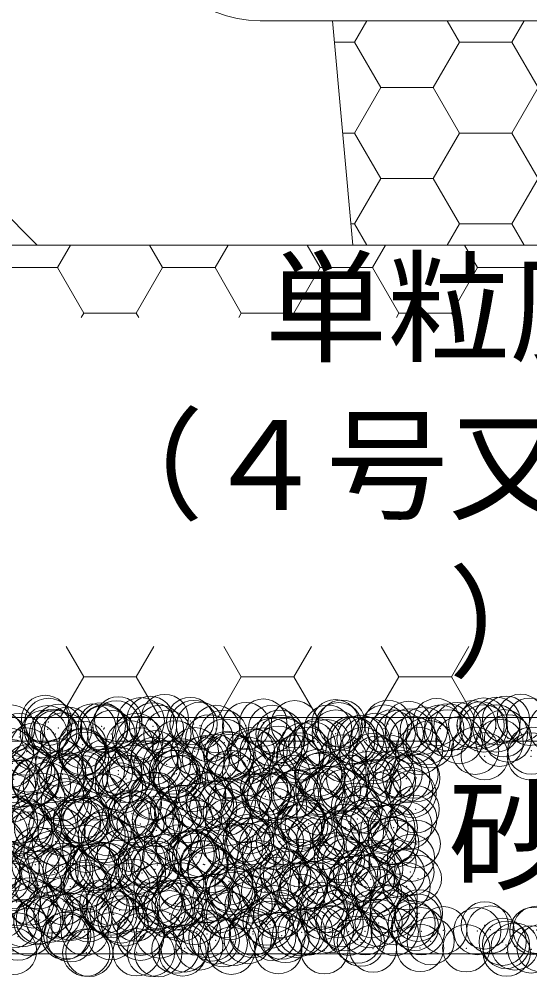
# Model space of a CAD drawing. Units: millimetres at full size; details may follow other scales. Extents: x 47228 to 87734, y -20408 to -2620.
# Drawn here: x 67681.1 to 67897.3, y -16083.1 to -15677.7 of the extents above; entities that cross this region are included whole.
import ezdxf
from ezdxf.enums import TextEntityAlignment as Align

# ---------------------------------------------------------------- set-up
doc = ezdxf.new("R2010")
doc.units = ezdxf.units.MM
doc.header["$LTSCALE"] = 40
doc.header["$PDMODE"] = 32
doc.header["$PDSIZE"] = 20
doc.linetypes.add('USER1', pattern=[1.35, 0.75, -0.6])
for name, color, linetype, lineweight in [('0_2', 7, 'Continuous', 5), ('本体', 2, 'Continuous', 13), ('ﾊｯﾁﾝｸﾞ', 7, 'Continuous', 5)]:
    doc.layers.add(name, color=color, linetype=linetype, lineweight=lineweight)
doc.styles.add('ＭＳ ゴシック', font='')
doc.styles.get('ＭＳ ゴシック').set_extended_font_data('MS Gothic')

msp = doc.modelspace()

# ---------------------------------------------------------------- linework, layer by layer
at = {"layer": '本体'}
for p, q in [((67783.09, -15678.37), (67994.31, -15678.37)), ((67813.7, -15678.37), (67822.34, -15773.37)), ((67688.7, -15773.37), (67644.26, -15728.92)), ((67688.7, -15773.37), (68088.7, -15773.37))]:
    msp.add_line(p, q, dxfattribs=at)
msp.add_arc((67783.09, -15628.37), 50, 183.6782, 270, dxfattribs=at)
at = {"layer": 'ﾊｯﾁﾝｸﾞ'}
for p, q in [((67823.02, -15687.4), (67828.23, -15678.37)), ((67867.47, -15687.4), (67862.25, -15678.37)), ((67889.69, -15687.4), (67894.91, -15678.37)), ((67814.52, -15687.4), (67823.02, -15687.4)), ((67834.13, -15706.65), (67823.02, -15687.4)), ((67856.35, -15706.65), (67867.47, -15687.4)), ((67867.47, -15687.4), (67889.69, -15687.4)), ((67900.8, -15706.65), (67889.69, -15687.4)), ((67823.02, -15725.89), (67834.13, -15706.65)), ((67834.13, -15706.65), (67856.35, -15706.65)), ((67867.47, -15725.89), (67856.35, -15706.65)), ((67889.69, -15725.89), (67900.8, -15706.65)), ((67818.02, -15725.89), (67823.02, -15725.89)), ((67834.13, -15745.14), (67823.02, -15725.89)), ((67856.35, -15745.14), (67867.47, -15725.89)), ((67867.47, -15725.89), (67889.69, -15725.89)), ((67900.8, -15745.14), (67889.69, -15725.89)), ((67823.02, -15764.39), (67834.13, -15745.14)), ((67834.13, -15745.14), (67856.35, -15745.14)), ((67867.47, -15764.39), (67856.35, -15745.14)), ((67889.69, -15764.39), (67900.8, -15745.14)), ((67821.52, -15764.39), (67823.02, -15764.39)), ((67828.2, -15773.37), (67823.02, -15764.39)), ((67862.28, -15773.37), (67867.47, -15764.39)), ((67867.47, -15764.39), (67889.69, -15764.39)), ((67894.87, -15773.37), (67889.69, -15764.39)), ((67697.35, -15782.88), (67702.84, -15773.37)), ((67741.8, -15782.88), (67736.31, -15773.37)), ((67764.02, -15782.88), (67769.52, -15773.37)), ((67808.47, -15782.88), (67802.98, -15773.37)), ((67830.7, -15782.88), (67836.19, -15773.37)), ((67875.15, -15782.88), (67869.66, -15773.37)), ((67675.12, -15782.88), (67697.35, -15782.88)), ((67708.46, -15802.13), (67697.35, -15782.88)), ((67730.69, -15802.13), (67741.8, -15782.88)), ((67741.8, -15782.88), (67764.02, -15782.88)), ((67775.14, -15802.13), (67764.02, -15782.88)), ((67797.36, -15802.13), (67808.47, -15782.88)), ((67808.48, -15782.88), (67830.7, -15782.88)), ((67841.81, -15802.13), (67830.7, -15782.88)), ((67864.04, -15802.13), (67875.15, -15782.88)), ((67875.15, -15782.88), (67897.38, -15782.88)), ((67707.41, -15803.94), (67708.46, -15802.13)), ((67708.46, -15802.13), (67730.69, -15802.13)), ((67731.73, -15803.94), (67730.69, -15802.13)), ((67774.09, -15803.94), (67775.14, -15802.13)), ((67775.14, -15802.13), (67797.36, -15802.13)), ((67798.41, -15803.94), (67797.36, -15802.13)), ((67840.76, -15803.94), (67841.81, -15802.13)), ((67841.81, -15802.13), (67864.04, -15802.13)), ((67865.08, -15803.94), (67864.04, -15802.13)), ((67708.46, -15956.11), (67701.01, -15943.2)), ((67730.69, -15956.11), (67738.14, -15943.2)), ((67775.14, -15956.11), (67767.68, -15943.2)), ((67797.36, -15956.11), (67804.82, -15943.2)), ((67841.81, -15956.11), (67834.36, -15943.2)), ((67864.04, -15956.11), (67871.49, -15943.2)), ((67698.5, -15973.37), (67708.46, -15956.11)), ((67708.46, -15956.11), (67730.69, -15956.11)), ((67740.65, -15973.37), (67730.69, -15956.11)), ((67765.17, -15973.37), (67775.14, -15956.11)), ((67775.14, -15956.11), (67797.36, -15956.11)), ((67807.33, -15973.37), (67797.36, -15956.11)), ((67831.85, -15973.37), (67841.81, -15956.11)), ((67841.81, -15956.11), (67864.04, -15956.11)), ((67874, -15973.37), (67864.04, -15956.11))]:
    msp.add_line(p, q, dxfattribs=at)
at = {"layer": 'ﾊｯﾁﾝｸﾞ', "linetype": 'USER1', "lineweight": 9}
msp.add_lwpolyline([(68098.7, -15763.37), (68346.2, -15763.37), (68346.2, -15983.37), (67431.2, -15983.37), (67431.2, -15763.37), (67678.7, -15763.37)], dxfattribs=at)
at = {"layer": 'ﾊｯﾁﾝｸﾞ', "lineweight": 20}
for points in [[(68336.2, -15773.37), (68336.2, -15973.37), (67441.2, -15973.37), (67441.2, -15773.37)], [(67441.2, -15973.37), (68336.2, -15973.37), (68336.2, -16073.37), (67441.2, -16073.37)]]:
    msp.add_lwpolyline(points, close=True, dxfattribs=at)
at = {"layer": 'ﾊｯﾁﾝｸﾞ'}
for p in [(67692.11, -15973.88), (67693.51, -15975.16), (67722.25, -15976.24), (67723.05, -15974.55), (67732.61, -15974.88), (67736.57, -15974.36), (67742.77, -15973.54), (67753.54, -15974.81), (67754.94, -15976.1), (67784.48, -15975.49), (67797.76, -15976.19), (67814.97, -15975.75), (67817.7, -15975.93), (67837.19, -15976.03), (67857.77, -15975.28), (67872.86, -15976.14), (67877.72, -15975.03), (67883.21, -15974.78), (67887.18, -15974.26), (67893.37, -15973.44), (67897.21, -15975.12), (67677.72, -15977.99), (67691.58, -15980.28), (67693.22, -15978.29), (67695.55, -15979.76), (67696.43, -15980.34), (67697.66, -15977.74), (67701.74, -15978.94), (67712.09, -15977.58), (67716.06, -15977.06), (67716.95, -15978.25), (67717.16, -15977.83), (67720.16, -15980.3), (67737.74, -15977.09), (67740.68, -15978.21), (67743.89, -15980.25), (67757.68, -15976.83), (67764.41, -15978.16), (67767.62, -15980.21), (67777.17, -15976.93), (67788.14, -15978.12), (67791.35, -15980.17), (67811.87, -15978.08), (67815.08, -15980.12), (67816.37, -15977.03), (67835.6, -15978.03), (67838.81, -15980.08), (67842.19, -15980.18), (67845.91, -15976.42), (67846.15, -15979.66), (67852.35, -15978.84), (67859.33, -15977.99), (67862.54, -15980.04), (67862.7, -15977.48), (67866.66, -15976.96), (67876.4, -15976.68), (67877.8, -15977.97), (67883.06, -15977.95), (67886.27, -15980), (67906.79, -15977.91), (67672.71, -15980.38), (67675.04, -15982.46), (67681.23, -15981.64), (67700.14, -15981.24), (67730.63, -15981.5), (67732.03, -15982.79), (67761.57, -15982.17), (67767.99, -15983.98), (67787.93, -15983.72), (67792.06, -15982.44), (67793.47, -15983.72), (67807.42, -15983.82), (67811.33, -15984.24), (67821.68, -15982.88), (67823, -15983.11), (67825.64, -15982.36), (67828.01, -15983.08), (67831.84, -15981.54), (67847.95, -15982.82), (67853.49, -15983.37), (67867.44, -15982.92), (67884.43, -15984.04), (67888.02, -15982.17), (67677.23, -15987.93), (67684.27, -15987.75), (67687.39, -15985.62), (67707.72, -15988.19), (67707.97, -15984.88), (67708, -15987.71), (67727.91, -15984.63), (67731.73, -15987.67), (67747.4, -15984.72), (67755.46, -15987.62), (67779.19, -15987.58), (67780.65, -15988.28), (67784.62, -15987.76), (67790.81, -15986.94), (67801.16, -15985.58), (67802.92, -15987.54), (67805.13, -15985.06), (67826.65, -15987.49), (67850.38, -15987.45), (67854.9, -15984.66), (67874.11, -15987.41), (67897.84, -15987.37), (67698.14, -15992.42), (67709.13, -15989.47), (67717.64, -15992.51), (67738.22, -15991.77), (67738.66, -15988.86), (67749.79, -15992.34), (67758.16, -15991.52), (67760.14, -15990.98), (67764.11, -15990.46), (67769.15, -15989.12), (67770.3, -15989.64), (67770.56, -15990.41), (67777.65, -15991.61), (67798.24, -15990.87), (67800.1, -15989.8), (67818.18, -15990.61), (67830.59, -15990.06), (67831.99, -15991.35), (67837.67, -15990.71), (67878.2, -15989.71), (67897.69, -15989.81), (67678.2, -15992.67), (67684.82, -15994.88), (67686.22, -15996.16), (67715.76, -15995.55), (67719.12, -15996.38), (67723.09, -15995.86), (67729.28, -15995.04), (67739.63, -15993.68), (67743.6, -15993.16), (67746.25, -15995.81), (67777.19, -15996.48), (67675.65, -15997.42), (67678.86, -15999.46), (67687.87, -16000.31), (67688.26, -16000.45), (67698.61, -15999.08), (67699.38, -15997.37), (67702.57, -15998.56), (67702.59, -15999.42), (67708.45, -15999.56), (67708.77, -15997.74), (67723.11, -15997.33), (67726.32, -15999.38), (67728.39, -15999.31), (67746.84, -15997.29), (67747.65, -15997.1), (67747.88, -15999.4), (67750.05, -15999.34), (67768.47, -15998.66), (67770.56, -15997.25), (67773.78, -15999.29), (67788.41, -15998.41), (67794.29, -15997.2), (67797.51, -15999.25), (67807.68, -15996.75), (67807.9, -15998.5), (67809.08, -15998.03), (67818.02, -15997.16), (67821.24, -15999.21), (67828.49, -15997.76), (67838.62, -15997.42), (67838.86, -16000.35), (67841.75, -15997.12), (67844.97, -15999.16), (67848.43, -15997.5), (67849.21, -15998.98), (67678.1, -16001.78), (67682.06, -16001.26), (67692.85, -16002.24), (67723.34, -16002.5), (67724.75, -16003.79), (67754.28, -16003.17), (67784.77, -16003.43), (67808.19, -16004.39), (67812.16, -16003.86), (67815.71, -16004.11), (67818.35, -16003.05), (67828.7, -16001.68), (67832.67, -16001.16), (67846.2, -16004.37), (67678.68, -16007.36), (67690.43, -16006.83), (67698.62, -16007.1), (67714.16, -16006.79), (67718.12, -16007.2), (67737.89, -16006.75), (67738.7, -16006.45), (67758.64, -16006.2), (67761.62, -16006.71), (67777.33, -16008.45), (67778.13, -16006.29), (67785.35, -16006.66), (67786.18, -16004.72), (67787.68, -16007.09), (67791.65, -16006.56), (67797.84, -16005.75), (67798.72, -16005.55), (67809.08, -16006.62), (67818.66, -16005.3), (67832.81, -16006.58), (67838.15, -16005.39), (67847.61, -16005.66), (67700.43, -16009.19), (67701.84, -16010.47), (67731.38, -16009.86), (67746.66, -16012.49), (67750.62, -16011.96), (67756.82, -16011.15), (67761.87, -16010.12), (67763.27, -16011.41), (67767.17, -16009.79), (67771.13, -16009.26), (67792.81, -16010.8), (67823.3, -16011.06), (67824.7, -16012.35), (67828.97, -16012.44), (67848.91, -16012.19), (67677.53, -16015.87), (67681.8, -16016.5), (67688.35, -16014.99), (67705.53, -16016.46), (67708.47, -16016.55), (67708.93, -16014.25), (67715.79, -16016.55), (67726.14, -16015.19), (67728.87, -16013.99), (67729.26, -16016.41), (67730.11, -16014.66), (67736.31, -16013.85), (67738.96, -16016.81), (67748.36, -16014.09), (67752.99, -16016.37), (67768.95, -16013.34), (67776.72, -16016.33), (67788.89, -16013.09), (67800.45, -16016.28), (67808.38, -16013.18), (67824.18, -16016.24), (67847.91, -16016.2), (67678.93, -16017.16), (67685.01, -16018.55), (67685.12, -16020.59), (67689.09, -16020.07), (67695.28, -16019.25), (67705.63, -16017.89), (67708.74, -16018.5), (67709.6, -16017.36), (67732.47, -16018.46), (67740.36, -16018.1), (67756.2, -16018.42), (67759.12, -16020.88), (67769.9, -16017.48), (67779.93, -16018.37), (67799.2, -16020.23), (67800.39, -16017.75), (67801.8, -16019.03), (67803.66, -16018.33), (67819.14, -16019.98), (67827.39, -16018.29), (67831.33, -16018.42), (67835.73, -16020.49), (67838.63, -16020.07), (67839.69, -16019.97), (67845.89, -16019.15), (67674.77, -16021.95), (67679.16, -16022.04), (67685.56, -16023.24), (67699.1, -16021.78), (67716.05, -16023.5), (67717.46, -16024.79), (67718.6, -16021.88), (67739.18, -16021.14), (67746.99, -16024.17), (67777.48, -16024.43), (67778.61, -16020.98), (67804.87, -16024.55), (67815.22, -16023.19), (67819.18, -16022.67), (67825.38, -16021.85), (67672.85, -16025.96), (67696.58, -16025.92), (67709.41, -16028.93), (67720.31, -16025.87), (67729.35, -16028.67), (67744.04, -16025.83), (67748.84, -16028.77), (67767.77, -16025.79), (67769.43, -16028.03), (67774.19, -16028.59), (67778.16, -16028.07), (67778.89, -16025.72), (67784.35, -16027.25), (67789.37, -16027.77), (67791.5, -16025.74), (67794.7, -16025.89), (67798.67, -16025.37), (67808.43, -16025.11), (67808.86, -16027.87), (67815.23, -16025.7), (67829.45, -16027.12), (67838.92, -16025.37), (67838.96, -16025.66), (67840.32, -16026.66), (67849.39, -16026.87), (67688.83, -16029.67), (67693.15, -16030.19), (67694.55, -16031.47), (67724.09, -16030.86), (67743.33, -16032.65), (67753.68, -16031.29), (67754.58, -16031.12), (67755.98, -16032.41), (67757.65, -16030.77), (67763.84, -16029.95), (67785.52, -16031.8), (67816.01, -16032.06), (67846.95, -16032.73), (67679.64, -16036.72), (67687.95, -16035.58), (67699.58, -16036.47), (67711.68, -16035.54), (67712.66, -16036.69), (67716.63, -16036.17), (67719.08, -16036.56), (67722.82, -16035.35), (67733.17, -16033.99), (67735.41, -16035.49), (67737.14, -16033.47), (67739.66, -16035.82), (67759.14, -16035.45), (67759.6, -16035.56), (67779.09, -16035.66), (67782.87, -16035.41), (67799.68, -16034.92), (67806.6, -16035.36), (67817.41, -16033.34), (67819.62, -16034.66), (67830.33, -16035.32), (67839.11, -16034.76), (67671.64, -16038.16), (67681.8, -16040.75), (67691.17, -16037.63), (67692.15, -16039.39), (67696.11, -16038.87), (67701.18, -16037.55), (67702.31, -16038.05), (67714.9, -16037.58), (67731.67, -16037.81), (67733.08, -16039.1), (67738.63, -16037.54), (67762.36, -16037.5), (67762.61, -16038.48), (67786.09, -16037.45), (67793.1, -16038.75), (67794.51, -16040.03), (67809.82, -16037.41), (67824.04, -16039.42), (67832.4, -16040.66), (67833.55, -16037.37), (67842.75, -16039.29), (67846.72, -16038.77), (67671.64, -16042.09), (67675.6, -16041.57), (67678.27, -16044.24), (67679.01, -16045.04), (67689.31, -16044.35), (67702.74, -16045), (67708.76, -16044.5), (67709.89, -16043.61), (67726.47, -16044.95), (67729.83, -16043.36), (67739.7, -16045.17), (67749.32, -16043.45), (67750.19, -16044.91), (67769.91, -16042.71), (67773.92, -16044.87), (67789.85, -16042.45), (67797.65, -16044.82), (67801.73, -16044.69), (67805.7, -16044.17), (67809.34, -16042.55), (67811.89, -16043.36), (67821.38, -16044.78), (67822.24, -16041.99), (67826.21, -16041.47), (67829.93, -16041.81), (67845.11, -16044.74), (67849.87, -16041.55), (67710.17, -16045.78), (67770.2, -16045.43), (67770.87, -16048.76), (67771.6, -16046.72), (67781.22, -16047.39), (67785.19, -16046.87), (67791.38, -16046.06), (67801.14, -16046.11), (67831.63, -16046.37), (67833.03, -16047.66), (67680.12, -16051.4), (67685.86, -16051.19), (67687.26, -16052.47), (67700.06, -16051.15), (67716.8, -16051.86), (67719.56, -16051.24), (67740.14, -16050.5), (67740.2, -16052.8), (67744.16, -16052.27), (67747.29, -16052.12), (67750.36, -16051.46), (67760.08, -16050.25), (67760.71, -16050.1), (67764.67, -16049.57), (67778.23, -16052.79), (67779.57, -16050.34), (67800.16, -16049.6), (67808.72, -16053.06), (67820.1, -16049.34), (67839.59, -16049.44), (67673.59, -16056.75), (67694.11, -16054.66), (67697.32, -16056.71), (67709.33, -16056.86), (67717.84, -16054.62), (67719.68, -16055.5), (67721.05, -16056.67), (67723.65, -16054.97), (67729.85, -16054.16), (67741.57, -16054.58), (67744.78, -16056.62), (67748.69, -16053.41), (67765.3, -16054.53), (67768.51, -16056.58), (67789.03, -16054.49), (67790.33, -16057.14), (67792.24, -16056.54), (67809.82, -16057.23), (67810.13, -16054.34), (67812.76, -16054.45), (67815.97, -16056.49), (67830.41, -16056.49), (67836.49, -16054.4), (67839.66, -16053.73), (67839.7, -16056.45), (67850.35, -16056.23), (67678.66, -16060.9), (67682.63, -16060.37), (67688.82, -16059.56), (67689.79, -16059.03), (67693.89, -16058.55), (67699.17, -16058.2), (67703.14, -16057.67), (67710.37, -16058.29), (67724.38, -16058.81), (67725.79, -16060.1), (67730.31, -16058.04), (67749.81, -16058.13), (67755.32, -16059.48), (67770.39, -16057.39), (67785.81, -16059.74), (67787.22, -16061.03), (67816.75, -16060.42), (67829.27, -16060.8), (67833.23, -16060.28), (67839.43, -16059.46), (67847.25, -16060.68), (67849.78, -16058.1), (67878.19, -16061.35), (67685.16, -16064.12), (67708.89, -16064.08), (67732.62, -16064.04), (67740.62, -16065.18), (67756.35, -16063.99), (67760.56, -16064.93), (67780.05, -16065.02), (67780.08, -16063.95), (67798.41, -16064.86), (67800.64, -16064.28), (67803.81, -16063.91), (67808.76, -16063.5), (67812.72, -16062.98), (67818.92, -16062.16), (67820.58, -16064.03), (67827.54, -16063.86), (67840.07, -16064.12), (67848.65, -16061.97), (67851.27, -16063.82), (67860.66, -16063.38), (67875, -16063.78), (67880.6, -16063.12), (67898.73, -16063.73), (67900.09, -16063.22), (67680.6, -16066.09), (67700.54, -16065.83), (67701.48, -16065.5), (67702.88, -16066.78), (67720.04, -16065.92), (67732.42, -16066.17), (67762.91, -16066.43), (67764.31, -16067.72), (67767.73, -16068.9), (67771.7, -16068.38), (67777.89, -16067.56), (67788.24, -16066.2), (67792.21, -16065.68), (67793.85, -16067.11), (67824.34, -16067.37), (67825.74, -16068.66), (67855.28, -16068.04), (67885.77, -16068.3), (67678.57, -16072.18), (67709.51, -16072.86), (67710.85, -16072.98), (67730.79, -16072.72), (67736.87, -16072.96), (67740, -16073.12), (67747.22, -16071.6), (67750.29, -16072.81), (67751.19, -16071.08), (67757.38, -16070.26), (67770.87, -16072.07), (67790.81, -16071.82), (67810.3, -16071.91), (67830.89, -16071.17), (67850.83, -16070.92), (67870.32, -16071.01), (67887.18, -16069.59), (67887.48, -16072.86), (67890.9, -16070.27), (67897.83, -16071.5), (67901.79, -16070.98)]:
    msp.add_point(p, dxfattribs=at)

# ---------------------------------------------------------------- texts
at = {"layer": '0_2', "style": 'ＭＳ ゴシック'}
msp.add_text('砂', height=37.98, dxfattribs=at).set_placement((67888.7, -16023.37), align=Align.MIDDLE_CENTER)
at = {"layer": 'ﾊｯﾁﾝｸﾞ', "style": 'ＭＳ ゴシック'}
for s, p in [('\u3000単粒度砕石', (67733.3, -15780.8)), ('（４号又は５号', (67707.4, -15847.47)), ('）', (67862.8, -15914.13))]:
    msp.add_text(s, height=37.98, dxfattribs=at).set_placement(p, align=Align.TOP_LEFT)

doc.saveas('drawing.dxf')
